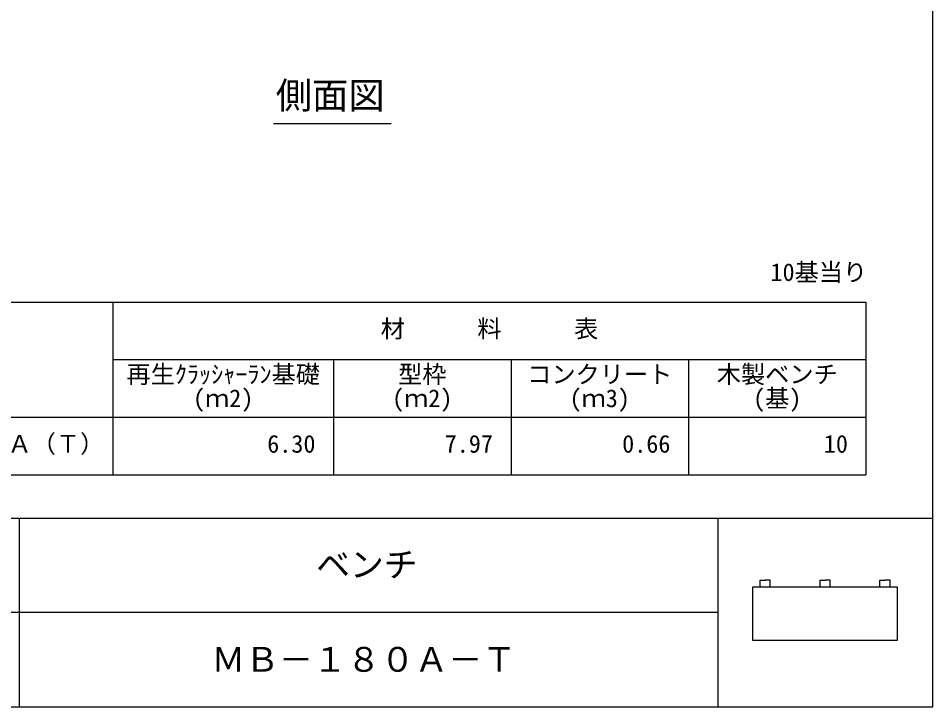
# Model space of a CAD drawing. Units: millimetres at full size, sheet at 1:20; details may follow other scales. Extents: x 119 to 5595, y 2013 to 5746.
# Drawn here: x 3689 to 5595, y 2013 to 3448 of the extents above; entities that cross this region are included whole.
import ezdxf
from ezdxf.enums import TextEntityAlignment as Align

# ---------------------------------------------------------------- set-up
doc = ezdxf.new("R2010")
doc.units = ezdxf.units.MM
doc.header["$LTSCALE"] = 20
for name, color, linetype, lineweight in [('0_2', 7, 'Continuous', 25), ('_0-0_', 7, 'Continuous', 25), ('寸法', 3, 'Continuous', 25), ('本体', 7, 'Continuous', 25)]:
    doc.layers.add(name, color=color, linetype=linetype, lineweight=lineweight)
doc.styles.add('ＭＳ ゴシック', font='')
doc.styles.get('ＭＳ ゴシック').set_extended_font_data('MS Gothic')

msp = doc.modelspace()

# ---------------------------------------------------------------- linework, layer by layer
at = {"layer": '0_2'}
for p, q in [((3345.79, 2856.31), (5455.79, 2856.31)), ((3885.79, 2856.31), (3885.79, 2496.31)), ((5455.79, 2856.31), (5455.79, 2496.31)), ((3885.79, 2736.31), (5455.79, 2736.31)), ((4345.79, 2736.31), (4345.79, 2496.31)), ((4715.79, 2736.31), (4715.79, 2496.31)), ((5085.79, 2736.31), (5085.79, 2496.31)), ((3345.79, 2616.31), (5455.79, 2616.31)), ((3345.79, 2496.31), (5455.79, 2496.31)), ((5147.19, 2209.16), (3203.29, 2209.16))]:
    msp.add_line(p, q, dxfattribs=at)
msp.add_lwpolyline([(5220.05, 2262.26), (5520.99, 2262.26), (5520.99, 2150.58), (5220.05, 2150.58)], close=True, dxfattribs=at)
at = {"layer": '_0-0_', "color": 6}
msp.add_line((118.61, 2405.73), (5594.87, 2405.73), dxfattribs=at)
at = {"layer": '_0-0_'}
for p, q in [((3690.09, 2405.73), (3690.09, 2012.58)), ((5147.19, 2405.73), (5147.19, 2012.58))]:
    msp.add_line(p, q, dxfattribs=at)
at = {"layer": '_0-0_', "color": 6}
msp.add_lwpolyline([(5594.87, 5636.21), (118.61, 5636.21), (118.61, 2012.58), (5594.87, 2012.58)], close=True, dxfattribs=at)
at = {"layer": '寸法'}
msp.add_line((4220.4, 3228.55), (4466.01, 3228.55), dxfattribs=at)
at = {"layer": '本体'}
for p, q in [((5235.14, 2262.26), (5235.14, 2276.5)), ((5235.14, 2276.5), (5245.66, 2276.5)), ((5256.17, 2276.5), (5245.66, 2276.5)), ((5256.17, 2262.26), (5256.17, 2276.5)), ((5360, 2276.5), (5370.52, 2276.5)), ((5360, 2262.26), (5360, 2276.5)), ((5381.04, 2276.5), (5370.52, 2276.5)), ((5381.04, 2262.26), (5381.04, 2276.5)), ((5484.87, 2276.5), (5495.38, 2276.5)), ((5484.87, 2262.26), (5484.87, 2276.5)), ((5505.9, 2276.5), (5495.38, 2276.5)), ((5505.9, 2262.26), (5505.9, 2276.5))]:
    msp.add_line(p, q, dxfattribs=at)

# ---------------------------------------------------------------- texts
at = {"layer": '_0-0_', "style": 'ＭＳ ゴシック'}
for s, p in [('10基当り', (5256.71, 2889.05)), ('材\u3000\u3000\u3000料\u3000\u3000\u3000表', (4443.99, 2771.11)), ('再生ｸﾗｯｼｬｰﾗﾝ基礎', (3914.19, 2676.11)), ('型枠', (4480.39, 2676.11)), ('コンクリート', (4749.59, 2676.11)), ('木製ベンチ', (5144.79, 2676.11)), ('(ｍ2)', (4052.79, 2626.11)), ('(ｍ2)', (4467.79, 2626.11)), ('(ｍ3)', (4837.79, 2626.11)), ('(基)', (5220.39, 2626.11)), ('ＭＢ－１８０Ａ（Ｔ）', (3363.79, 2531.11)), ('6.30', (4207.51, 2531.11)), ('7.97', (4577.51, 2531.11)), ('0.66', (4947.51, 2531.11)), ('10', (5367.91, 2531.11))]:
    msp.add_text(s, height=36.95, dxfattribs=at).set_placement(p, align=Align.BOTTOM_LEFT)
for s, p in [('ベンチ', (4415.32, 2308.88)), ('ＭＢ－１８０Ａ－Ｔ', (4408.69, 2111.3))]:
    msp.add_text(s, height=51.73, dxfattribs=at).set_placement(p, align=Align.MIDDLE_CENTER)
at = {"layer": '寸法', "style": 'ＭＳ ゴシック'}
msp.add_text('側面図\u3000', height=55.43, dxfattribs=at).set_placement((4225.38, 3242.69), align=Align.BOTTOM_LEFT)

doc.saveas('drawing.dxf')
